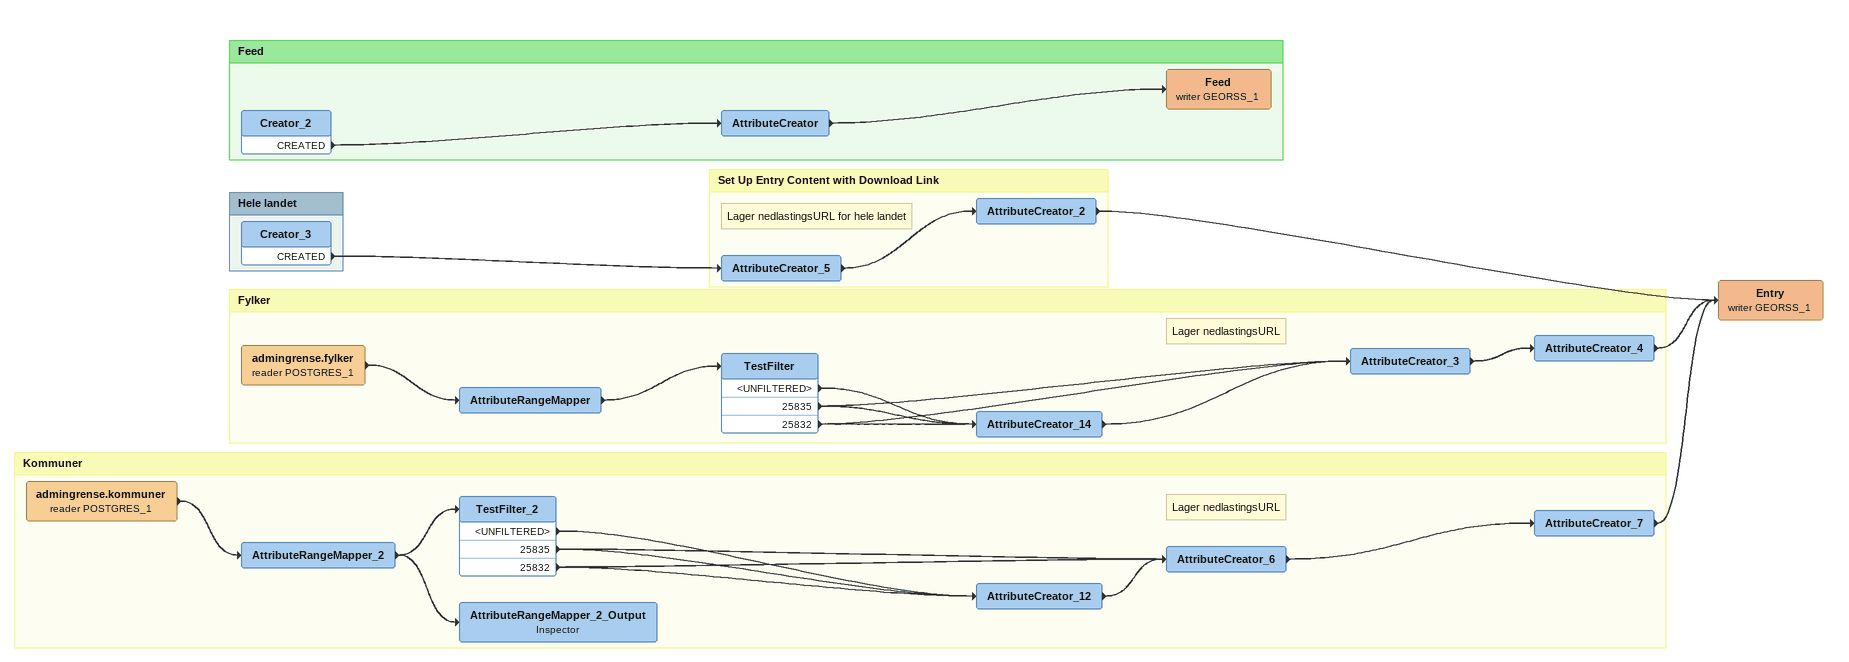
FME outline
Entry (writer GEORSS_1)

Bookmark: Kommuner
admingrense.kommuner (reader POSTGRES_1)
    -> AttributeRangeMapper_2
AttributeRangeMapper_2
    -> TestFilter_2
    -> AttributeRangeMapper_2_Output
TestFilter_2
    <UNFILTERED> -> AttributeCreator_12
    25835 -> AttributeCreator_12
    25832 -> AttributeCreator_12
    25835 -> AttributeCreator_6
    25832 -> AttributeCreator_6
AttributeCreator_12
    -> AttributeCreator_6
Note: Lager nedlastingsURL
AttributeCreator_6
    -> AttributeCreator_7
AttributeCreator_7
    -> Entry (writer GEORSS_1)
AttributeRangeMapper_2_Output: Inspector

Bookmark: Feed
Creator_2
    CREATED -> AttributeCreator
AttributeCreator
    -> Feed (writer GEORSS_1)
Feed (writer GEORSS_1)

Bookmark: Hele landet
Creator_3
    CREATED -> AttributeCreator_5

Bookmark: Set Up Entry Content with Download Link
Note: Lager nedlastingsURL for hele landet
AttributeCreator_5
    -> AttributeCreator_2
AttributeCreator_2
    -> Entry (writer GEORSS_1)

Bookmark: Fylker
admingrense.fylker (reader POSTGRES_1)
    -> AttributeRangeMapper
AttributeRangeMapper
    -> TestFilter
TestFilter
    <UNFILTERED> -> AttributeCreator_14
    25835 -> AttributeCreator_14
    25832 -> AttributeCreator_14
    25835 -> AttributeCreator_3
    25832 -> AttributeCreator_3
AttributeCreator_14
    -> AttributeCreator_3
Note: Lager nedlastingsURL
AttributeCreator_3
    -> AttributeCreator_4
AttributeCreator_4
    -> Entry (writer GEORSS_1)
